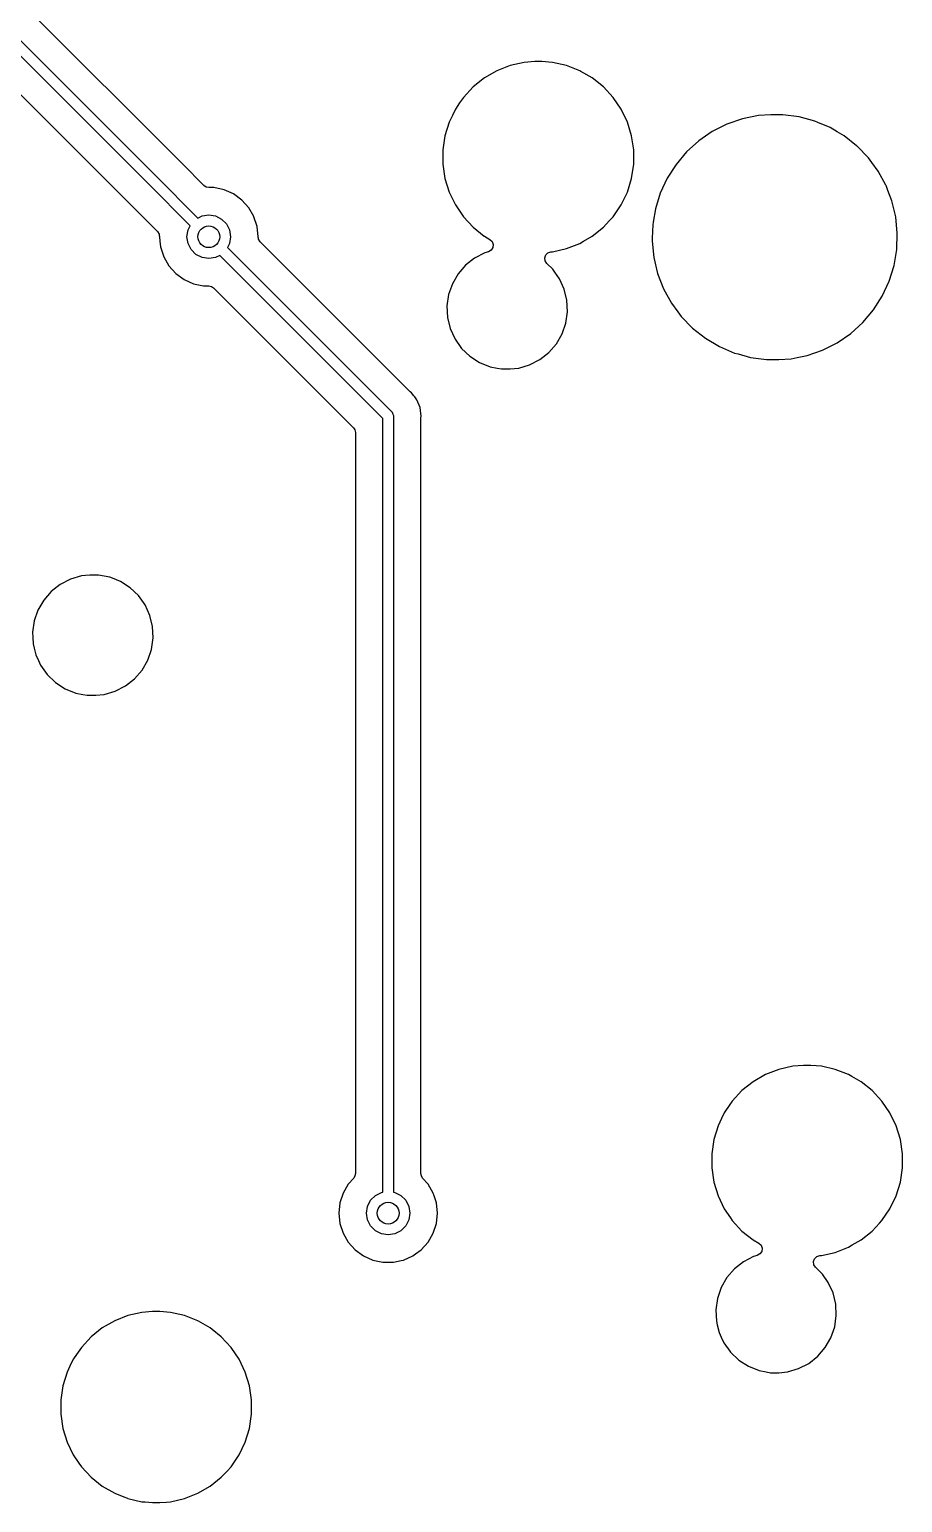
# Model space of a CAD drawing. Extents: x 41 to 271, y -133 to -23.
# Drawn here: x 182.31 to 198.32, y -86.29 to -59.28 of the extents above; entities that cross this region are included whole.
import ezdxf

# ---------------------------------------------------------------- set-up
doc = ezdxf.new("R2010")
doc.units = 0
doc.layers.add('BLACK', color=7, linetype='CONTINUOUS')

msp = doc.modelspace()

# ---------------------------------------------------------------- linework, layer by layer
at = {"layer": 'BLACK', "linetype": 'CONTINUOUS'}
for p, q in [((185.121, -61.7513), (182.253, -58.884)), ((181.866, -59.2043), (184.621, -61.9593)), ((184.479, -62.1007), (181.795, -59.4164)), ((191.126, -59.9427), (190.882, -60.0385)), ((191.382, -59.8843), (191.126, -59.9427)), ((191.578, -59.8696), (191.382, -59.8843)), ((191.709, -59.8696), (191.578, -59.8696)), ((191.578, -59.8696), (191.578, -59.8696)), ((191.905, -59.8843), (191.709, -59.8696)), ((191.709, -59.8696), (191.709, -59.8696)), ((192.161, -59.9427), (191.905, -59.8843)), ((192.405, -60.0385), (192.161, -59.9427)), ((181.883, -60.2119), (184.658, -62.9873)), ((190.655, -60.1697), (190.45, -60.3333)), ((190.882, -60.0385), (190.655, -60.1697)), ((192.426, -60.0506), (192.405, -60.0385)), ((192.405, -60.0385), (192.405, -60.0385)), ((192.405, -60.0385), (192.405, -60.0385)), ((192.632, -60.1697), (192.426, -60.0506)), ((192.838, -60.3333), (192.632, -60.1697)), ((192.632, -60.1697), (192.632, -60.1697)), ((190.45, -60.3333), (190.271, -60.5256)), ((193.016, -60.5256), (192.838, -60.3333)), ((192.838, -60.3333), (192.838, -60.3333)), ((192.838, -60.3333), (192.838, -60.3333)), ((190.123, -60.7424), (190.068, -60.8581)), ((190.201, -60.628), (190.123, -60.7424)), ((190.123, -60.7424), (190.123, -60.7424)), ((190.271, -60.5256), (190.201, -60.628)), ((193.164, -60.7424), (193.016, -60.5256)), ((193.016, -60.5256), (193.016, -60.5256)), ((193.016, -60.5256), (193.016, -60.5256)), ((193.278, -60.9788), (193.164, -60.7424)), ((190.009, -60.9788), (189.932, -61.2295)), ((190.068, -60.8581), (190.009, -60.9788)), ((193.355, -61.2295), (193.278, -60.9788)), ((195.103, -61.0165), (194.835, -61.152)), ((195.387, -60.918), (195.103, -61.0165)), ((195.681, -60.8581), (195.387, -60.918)), ((195.906, -60.8431), (195.681, -60.8581)), ((196.131, -60.8431), (195.906, -60.8431)), ((195.906, -60.8431), (195.906, -60.8431)), ((196.429, -60.8831), (196.131, -60.8431)), ((196.719, -60.9625), (196.429, -60.8831)), ((196.429, -60.8831), (196.429, -60.8831)), ((196.429, -60.8831), (196.429, -60.8831)), ((196.77, -60.984), (196.719, -60.9625)), ((196.996, -61.0798), (196.77, -60.984)), ((189.932, -61.2295), (189.893, -61.4889)), ((193.394, -61.4889), (193.355, -61.2295)), ((194.835, -61.152), (194.587, -61.3221)), ((197.125, -61.1564), (196.996, -61.0798)), ((197.254, -61.2329), (197.125, -61.1564)), ((197.479, -61.4108), (197.254, -61.2329)), ((189.893, -61.4889), (189.893, -61.7513)), ((193.394, -61.7513), (193.394, -61.4889)), ((194.364, -61.5237), (194.17, -61.7531)), ((194.587, -61.3221), (194.364, -61.5237)), ((197.49, -61.4192), (197.479, -61.4108)), ((197.699, -61.6352), (197.49, -61.4192)), ((185.512, -62.1432), (185.121, -61.7513)), ((189.893, -61.7513), (189.932, -62.0107)), ((193.355, -62.0107), (193.394, -61.7513)), ((194.17, -61.7531), (194.009, -62.0064)), ((197.761, -61.72), (197.699, -61.6352)), ((197.877, -61.8771), (197.761, -61.72)), ((185.259, -62.8799), (184.479, -62.1007)), ((184.479, -62.1007), (184.479, -62.1007)), ((184.621, -61.9593), (184.621, -61.9593)), ((184.621, -61.9593), (185.4, -62.7385)), ((189.932, -62.0107), (190.009, -62.2614)), ((193.278, -62.2614), (193.355, -62.0107)), ((194.009, -62.0064), (193.882, -62.279)), ((198.018, -62.1345), (197.877, -61.8771)), ((185.553, -62.1701), (185.512, -62.1432)), ((185.6, -62.1795), (185.553, -62.1701)), ((185.695, -62.1795), (185.6, -62.1795)), ((185.88, -62.2189), (185.695, -62.1795)), ((185.695, -62.1795), (185.695, -62.1795)), ((186.053, -62.2958), (185.88, -62.2189)), ((186.206, -62.4071), (186.053, -62.2958)), ((190.009, -62.2614), (190.123, -62.4978)), ((193.164, -62.4978), (193.278, -62.2614)), ((193.882, -62.279), (193.793, -62.566)), ((198.022, -62.1406), (198.018, -62.1345)), ((198.057, -62.2323), (198.022, -62.1406)), ((198.13, -62.421), (198.057, -62.2323)), ((186.333, -62.5478), (186.206, -62.4071)), ((186.427, -62.7117), (186.333, -62.5478)), ((190.123, -62.4978), (190.223, -62.644)), ((190.223, -62.644), (190.271, -62.7146)), ((193.016, -62.7146), (193.164, -62.4978)), ((193.793, -62.566), (193.751, -62.8162)), ((198.199, -62.7133), (198.13, -62.421)), ((185.22, -62.9564), (185.259, -62.8799)), ((185.4, -62.7385), (185.476, -62.6996)), ((185.476, -62.6996), (185.6, -62.68)), ((185.6, -62.68), (185.724, -62.6996)), ((185.724, -62.6996), (185.835, -62.7564)), ((185.835, -62.7564), (185.924, -62.8449)), ((185.924, -62.8449), (185.98, -62.9564)), ((186.428, -62.7146), (186.427, -62.7117)), ((186.486, -62.8917), (186.428, -62.7146)), ((186.505, -63.08), (186.486, -62.8917)), ((190.271, -62.7146), (190.45, -62.9069)), ((190.45, -62.9069), (190.45, -62.9069)), ((190.45, -62.9069), (190.65, -63.067)), ((192.632, -63.0705), (192.838, -62.9069)), ((192.838, -62.9069), (192.946, -62.7895)), ((192.946, -62.7895), (193.016, -62.7146)), ((193.016, -62.7146), (193.016, -62.7146)), ((193.016, -62.7146), (193.016, -62.7146)), ((193.743, -62.8623), (193.735, -63.1068)), ((193.751, -62.8162), (193.743, -62.8623)), ((198.229, -63.0123), (198.199, -62.7133)), ((184.658, -62.9873), (184.687, -63.0336)), ((184.687, -63.0336), (184.691, -63.0672)), ((184.691, -63.0672), (184.693, -63.067)), ((184.693, -63.067), (184.695, -63.08)), ((184.695, -63.08), (184.695, -63.08)), ((184.695, -63.08), (184.703, -63.1626)), ((184.703, -63.1626), (184.714, -63.2683)), ((185.2, -63.08), (185.22, -62.9564)), ((185.22, -63.2036), (185.2, -63.08)), ((185.98, -62.9564), (186, -63.08)), ((186, -63.08), (185.98, -63.2036)), ((186.507, -63.093), (186.505, -63.08)), ((186.509, -63.0928), (186.507, -63.093)), ((186.513, -63.1264), (186.509, -63.0928)), ((186.542, -63.1727), (186.513, -63.1264)), ((189.281, -65.9118), (186.542, -63.1727)), ((190.65, -63.067), (190.655, -63.0705)), ((190.655, -63.0705), (190.756, -63.1292)), ((190.756, -63.1292), (190.798, -63.1686)), ((190.798, -63.1686), (190.818, -63.2225)), ((192.405, -63.2017), (192.473, -63.1626)), ((192.473, -63.1626), (192.632, -63.0705)), ((193.735, -63.1068), (193.733, -63.1626)), ((193.733, -63.1626), (193.763, -63.4616)), ((198.219, -63.3126), (198.229, -63.0123)), ((184.714, -63.2683), (184.773, -63.4483)), ((184.773, -63.4483), (184.867, -63.6122)), ((185.276, -63.3151), (185.22, -63.2036)), ((185.365, -63.4036), (185.276, -63.3151)), ((185.476, -63.4604), (185.365, -63.4036)), ((185.6, -63.48), (185.476, -63.4604)), ((185.724, -63.4604), (185.6, -63.48)), ((185.8, -63.4215), (185.724, -63.4604)), ((188.79, -66.4114), (185.8, -63.4215)), ((185.98, -63.2036), (185.941, -63.28)), ((185.941, -63.28), (188.961, -66.2993)), ((190.663, -63.3751), (190.476, -63.4715)), ((190.729, -63.3556), (190.663, -63.3751)), ((190.779, -63.3272), (190.729, -63.3556)), ((190.811, -63.2794), (190.779, -63.3272)), ((190.818, -63.2225), (190.811, -63.2794)), ((191.761, -63.4678), (191.78, -63.4145)), ((191.78, -63.4145), (191.821, -63.3752)), ((191.821, -63.3752), (191.875, -63.3581)), ((191.875, -63.3581), (191.89, -63.357)), ((191.89, -63.357), (191.905, -63.3559)), ((191.905, -63.3559), (192.161, -63.2975)), ((192.161, -63.2975), (192.405, -63.2017)), ((198.169, -63.6089), (198.219, -63.3126)), ((184.867, -63.6122), (184.994, -63.7529)), ((190.311, -63.6015), (190.173, -63.7605)), ((190.476, -63.4715), (190.311, -63.6015)), ((191.768, -63.5241), (191.761, -63.4678)), ((191.799, -63.5715), (191.768, -63.5241)), ((191.91, -63.6777), (191.799, -63.5715)), ((191.947, -63.7296), (191.91, -63.6777)), ((192.032, -63.849), (191.947, -63.7296)), ((193.763, -63.4616), (193.833, -63.7539)), ((198.08, -63.8959), (198.169, -63.6089)), ((184.994, -63.7529), (185.147, -63.8642)), ((185.147, -63.8642), (185.32, -63.9411)), ((185.32, -63.9411), (185.505, -63.9805)), ((185.505, -63.9805), (185.505, -63.9805)), ((185.505, -63.9805), (185.6, -63.9805)), ((185.6, -63.9805), (185.647, -63.9899)), ((185.647, -63.9899), (185.688, -64.0168)), ((190.068, -63.9426), (189.999, -64.1414)), ((190.173, -63.7605), (190.068, -63.9426)), ((192.032, -63.8491), (192.032, -63.849)), ((192.12, -64.0404), (192.032, -63.8491)), ((192.032, -63.8491), (192.032, -63.8491)), ((193.833, -63.7539), (193.941, -64.0343)), ((197.954, -64.1685), (198.08, -63.8959)), ((185.688, -64.0168), (188.253, -66.5824)), ((189.999, -64.1414), (189.969, -64.3496)), ((192.169, -64.2448), (192.12, -64.0404)), ((192.179, -64.4549), (192.169, -64.2448)), ((193.941, -64.0343), (194.085, -64.2978)), ((197.792, -64.4218), (197.954, -64.1685)), ((189.969, -64.3496), (189.969, -64.3496)), ((189.969, -64.3496), (189.979, -64.5597)), ((192.149, -64.6631), (192.179, -64.4549)), ((194.085, -64.2978), (194.201, -64.4549)), ((194.201, -64.4549), (194.263, -64.5397)), ((194.263, -64.5397), (194.472, -64.7557)), ((197.598, -64.6512), (197.792, -64.4218)), ((189.979, -64.5597), (190.029, -64.7641)), ((190.029, -64.7641), (190.069, -64.8528)), ((192.081, -64.8619), (192.149, -64.6631)), ((194.472, -64.7557), (194.708, -64.942)), ((197.375, -64.8528), (197.598, -64.6512)), ((190.069, -64.8528), (190.116, -64.9555)), ((190.116, -64.9555), (190.225, -65.1084)), ((191.838, -65.203), (191.975, -65.044)), ((191.975, -65.044), (192.081, -64.8619)), ((194.708, -64.942), (194.967, -65.0951)), ((197.003, -65.0859), (197.127, -65.0229)), ((197.127, -65.0229), (197.375, -64.8528)), ((197.127, -65.0229), (197.127, -65.0229)), ((190.225, -65.1084), (190.238, -65.1268)), ((190.238, -65.1268), (190.39, -65.272)), ((190.39, -65.272), (190.39, -65.272)), ((190.39, -65.272), (190.39, -65.272)), ((190.39, -65.272), (190.567, -65.3857)), ((191.485, -65.4294), (191.672, -65.333)), ((191.672, -65.333), (191.838, -65.203)), ((194.967, -65.0951), (195.243, -65.2124)), ((195.243, -65.2124), (195.243, -65.2124)), ((195.243, -65.2124), (195.243, -65.2124)), ((195.243, -65.2124), (195.307, -65.2299)), ((195.307, -65.2299), (195.533, -65.2918)), ((195.533, -65.2918), (195.831, -65.3319)), ((195.831, -65.3319), (196.056, -65.3319)), ((196.056, -65.3319), (196.281, -65.3168)), ((196.056, -65.3319), (196.056, -65.3319)), ((196.281, -65.3168), (196.394, -65.2939)), ((196.394, -65.2939), (196.575, -65.257)), ((196.575, -65.257), (196.859, -65.1584)), ((196.859, -65.1584), (197.003, -65.0859)), ((190.567, -65.3857), (190.567, -65.3857)), ((190.567, -65.3857), (190.763, -65.4638)), ((190.763, -65.4638), (190.891, -65.4887)), ((190.891, -65.4887), (190.969, -65.5037)), ((190.969, -65.5037), (190.969, -65.5037)), ((190.969, -65.5037), (191.127, -65.5037)), ((191.127, -65.5037), (191.284, -65.4887)), ((191.127, -65.5037), (191.127, -65.5037)), ((191.284, -65.4887), (191.485, -65.4294)), ((189.293, -65.9225), (189.281, -65.9118)), ((189.318, -65.9417), (189.293, -65.9225)), ((189.361, -65.9973), (189.318, -65.9417)), ((189.377, -66.018), (189.361, -65.9973)), ((189.415, -66.0672), (189.377, -66.018)), ((189.475, -66.2132), (189.415, -66.0672)), ((188.79, -80.5958), (188.79, -66.4114)), ((188.961, -66.2993), (188.964, -66.3065)), ((188.964, -66.3065), (188.971, -66.3112)), ((188.971, -66.3112), (188.978, -66.3335)), ((188.978, -66.3335), (188.989, -66.3544)), ((188.989, -66.3544), (188.988, -66.3623)), ((188.988, -66.3623), (188.99, -66.37)), ((188.99, -66.37), (188.99, -80.5958)), ((189.482, -66.265), (189.475, -66.2132)), ((189.496, -66.37), (189.482, -66.265)), ((189.49, -66.4175), (189.492, -66.4013)), ((189.49, -76.0552), (189.49, -66.4175)), ((189.492, -66.4013), (189.496, -66.37)), ((188.253, -66.5824), (188.28, -66.6226)), ((188.28, -66.6226), (188.29, -66.6701)), ((188.29, -66.6701), (188.29, -80.2535)), ((183.062, -69.3562), (182.875, -69.4526)), ((183.264, -69.2969), (183.062, -69.3562)), ((183.336, -69.29), (183.264, -69.2969)), ((183.421, -69.2819), (183.336, -69.29)), ((183.578, -69.2819), (183.421, -69.2819)), ((183.785, -69.3217), (183.578, -69.2819)), ((183.578, -69.2819), (183.578, -69.2819)), ((183.834, -69.3413), (183.785, -69.3217)), ((183.785, -69.3217), (183.785, -69.3217)), ((183.785, -69.3217), (183.785, -69.3217)), ((183.98, -69.3999), (183.834, -69.3413)), ((184.157, -69.5136), (183.98, -69.3999)), ((182.71, -69.5826), (182.572, -69.7416)), ((182.875, -69.4526), (182.71, -69.5826)), ((184.309, -69.6588), (184.157, -69.5136)), ((184.157, -69.5136), (184.157, -69.5136)), ((184.157, -69.5136), (184.157, -69.5136)), ((184.431, -69.8301), (184.309, -69.6588)), ((184.309, -69.6588), (184.309, -69.6588)), ((182.467, -69.9237), (182.398, -70.1225)), ((182.572, -69.7416), (182.467, -69.9237)), ((184.519, -70.0215), (184.431, -69.8301)), ((184.431, -69.8301), (184.431, -69.8301)), ((184.431, -69.8301), (184.431, -69.8301)), ((182.398, -70.1225), (182.368, -70.3307)), ((184.568, -70.2259), (184.519, -70.0215)), ((182.368, -70.3307), (182.373, -70.4242)), ((182.368, -70.3307), (182.368, -70.3307)), ((182.373, -70.4242), (182.378, -70.5408)), ((184.548, -70.6442), (184.578, -70.436)), ((184.578, -70.436), (184.568, -70.2259)), ((182.378, -70.5408), (182.398, -70.6214)), ((182.398, -70.6214), (182.428, -70.7452)), ((182.428, -70.7452), (182.474, -70.8466)), ((184.48, -70.843), (184.548, -70.6442)), ((182.474, -70.8466), (182.515, -70.9365)), ((182.515, -70.9365), (182.603, -71.0607)), ((184.375, -71.0251), (184.48, -70.843)), ((182.603, -71.0607), (182.637, -71.1079)), ((182.637, -71.1079), (182.789, -71.253)), ((182.789, -71.253), (182.789, -71.253)), ((182.789, -71.253), (182.789, -71.253)), ((182.789, -71.253), (182.966, -71.3667)), ((184.071, -71.3141), (184.237, -71.1841)), ((184.237, -71.1841), (184.375, -71.0251)), ((182.966, -71.3667), (182.966, -71.3668)), ((182.966, -71.3668), (183.162, -71.4449)), ((183.162, -71.4449), (183.29, -71.4698)), ((183.29, -71.4698), (183.368, -71.4847)), ((183.368, -71.4847), (183.368, -71.4847)), ((183.368, -71.4847), (183.526, -71.4847)), ((183.526, -71.4847), (183.683, -71.4698)), ((183.526, -71.4847), (183.526, -71.4847)), ((183.683, -71.4698), (183.884, -71.4105)), ((183.884, -71.4105), (184.071, -71.3141)), ((189.49, -80.1522), (189.49, -76.0552)), ((196.312, -78.2852), (196.057, -78.3436)), ((196.509, -78.2705), (196.312, -78.2852)), ((196.64, -78.2705), (196.509, -78.2705)), ((196.509, -78.2705), (196.509, -78.2705)), ((196.836, -78.2852), (196.64, -78.2705)), ((196.64, -78.2705), (196.64, -78.2705)), ((197.091, -78.3436), (196.836, -78.2852)), ((195.585, -78.5706), (195.38, -78.7342)), ((195.812, -78.4394), (195.585, -78.5706)), ((196.057, -78.3436), (195.812, -78.4394)), ((197.336, -78.4394), (197.091, -78.3436)), ((197.397, -78.4746), (197.336, -78.4394)), ((197.336, -78.4394), (197.336, -78.4394)), ((197.336, -78.4394), (197.336, -78.4394)), ((197.563, -78.5706), (197.397, -78.4746)), ((197.768, -78.7342), (197.563, -78.5706)), ((197.563, -78.5706), (197.563, -78.5706)), ((195.38, -78.7342), (195.202, -78.9265)), ((197.946, -78.9265), (197.768, -78.7342)), ((197.768, -78.7342), (197.768, -78.7342)), ((197.768, -78.7342), (197.768, -78.7342)), ((195.159, -78.9893), (195.054, -79.1433)), ((195.202, -78.9265), (195.159, -78.9893)), ((198.094, -79.1433), (197.946, -78.9265)), ((197.946, -78.9265), (197.946, -78.9265)), ((197.946, -78.9265), (197.946, -78.9265)), ((194.94, -79.3797), (194.863, -79.6304)), ((195.006, -79.2428), (194.94, -79.3797)), ((195.054, -79.1433), (195.006, -79.2428)), ((195.054, -79.1433), (195.054, -79.1433)), ((198.208, -79.3797), (198.094, -79.1433)), ((198.285, -79.6304), (198.208, -79.3797)), ((194.863, -79.6304), (194.824, -79.8898)), ((198.325, -79.8898), (198.285, -79.6304)), ((194.824, -79.8898), (194.824, -80.1522)), ((198.325, -80.1522), (198.325, -79.8898)), ((189.49, -80.2535), (189.49, -80.1522)), ((194.824, -80.1522), (194.863, -80.4116)), ((198.285, -80.4116), (198.325, -80.1522)), ((188.157, -80.4478), (188.063, -80.6117)), ((188.258, -80.3365), (188.157, -80.4478)), ((188.281, -80.298), (188.258, -80.3365)), ((188.29, -80.2535), (188.281, -80.298)), ((189.499, -80.298), (189.49, -80.2535)), ((189.522, -80.3365), (189.499, -80.298)), ((189.623, -80.4478), (189.522, -80.3365)), ((189.717, -80.6117), (189.623, -80.4478)), ((194.863, -80.4116), (194.94, -80.6623)), ((198.208, -80.6623), (198.285, -80.4116)), ((188.063, -80.6117), (188.004, -80.7917)), ((188.566, -80.7449), (188.655, -80.6564)), ((188.655, -80.6564), (188.766, -80.5996)), ((188.766, -80.5996), (188.79, -80.5958)), ((188.99, -80.5958), (189.014, -80.5996)), ((189.014, -80.5996), (189.125, -80.6564)), ((189.125, -80.6564), (189.214, -80.7449)), ((189.734, -80.6623), (189.717, -80.6117)), ((189.776, -80.7917), (189.734, -80.6623)), ((194.94, -80.6623), (195.054, -80.8987)), ((198.094, -80.8987), (198.208, -80.6623)), ((188.004, -80.7917), (187.985, -80.98)), ((187.985, -80.98), (188.004, -81.1683)), ((188.49, -80.98), (188.51, -80.8564)), ((188.51, -81.1036), (188.49, -80.98)), ((188.51, -80.8564), (188.566, -80.7449)), ((189.214, -80.7449), (189.27, -80.8564)), ((189.27, -80.8564), (189.29, -80.98)), ((189.29, -80.98), (189.27, -81.1036)), ((189.795, -80.98), (189.776, -80.7917)), ((189.776, -81.1683), (189.795, -80.98)), ((195.054, -80.8987), (195.167, -81.064)), ((197.946, -81.1155), (198.094, -80.8987)), ((188.004, -81.1683), (188.063, -81.3483)), ((188.566, -81.2151), (188.51, -81.1036)), ((188.655, -81.3036), (188.566, -81.2151)), ((189.214, -81.2151), (189.125, -81.3036)), ((189.27, -81.1036), (189.214, -81.2151)), ((189.717, -81.3483), (189.776, -81.1683)), ((195.167, -81.064), (195.202, -81.1155)), ((195.202, -81.1155), (195.38, -81.3078)), ((197.768, -81.3078), (197.9, -81.166)), ((197.9, -81.166), (197.946, -81.1155)), ((197.946, -81.1155), (197.946, -81.1155)), ((197.946, -81.1155), (197.946, -81.1155)), ((188.063, -81.3483), (188.157, -81.5122)), ((188.157, -81.5122), (188.284, -81.6529)), ((188.766, -81.3604), (188.655, -81.3036)), ((188.89, -81.38), (188.766, -81.3604)), ((189.014, -81.3604), (188.89, -81.38)), ((189.125, -81.3036), (189.014, -81.3604)), ((189.496, -81.6529), (189.623, -81.5122)), ((189.623, -81.5122), (189.717, -81.3483)), ((189.717, -81.3483), (189.717, -81.3483)), ((195.38, -81.3078), (195.38, -81.3078)), ((195.38, -81.3078), (195.585, -81.4714)), ((195.585, -81.4714), (195.687, -81.5301)), ((195.687, -81.5301), (195.729, -81.5695)), ((197.403, -81.5635), (197.563, -81.4714)), ((197.563, -81.4714), (197.768, -81.3078)), ((188.284, -81.6529), (188.437, -81.7642)), ((188.437, -81.7642), (188.61, -81.8411)), ((189.17, -81.8411), (189.343, -81.7642)), ((189.343, -81.7642), (189.392, -81.7281)), ((189.392, -81.7281), (189.496, -81.6529)), ((195.594, -81.776), (195.407, -81.8724)), ((195.66, -81.7565), (195.594, -81.776)), ((195.71, -81.7281), (195.66, -81.7565)), ((195.741, -81.6803), (195.71, -81.7281)), ((195.729, -81.5695), (195.748, -81.6234)), ((195.748, -81.6234), (195.741, -81.6803)), ((196.692, -81.8687), (196.711, -81.8154)), ((196.711, -81.8154), (196.752, -81.7761)), ((196.752, -81.7761), (196.806, -81.759)), ((196.806, -81.759), (196.821, -81.7579)), ((196.821, -81.7579), (196.836, -81.7568)), ((196.836, -81.7568), (197.091, -81.6984)), ((197.091, -81.6984), (197.336, -81.6026)), ((197.336, -81.6026), (197.403, -81.5635)), ((188.61, -81.8411), (188.795, -81.8805)), ((188.795, -81.8805), (188.795, -81.8805)), ((188.795, -81.8805), (188.985, -81.8805)), ((188.985, -81.8805), (189.128, -81.8501)), ((188.985, -81.8805), (188.985, -81.8805)), ((189.128, -81.8501), (189.17, -81.8411)), ((195.241, -82.0024), (195.103, -82.1614)), ((195.407, -81.8724), (195.241, -82.0024)), ((196.699, -81.925), (196.692, -81.8687)), ((196.73, -81.9724), (196.699, -81.925)), ((196.841, -82.0786), (196.73, -81.9724)), ((196.854, -82.0964), (196.841, -82.0786)), ((194.998, -82.3435), (194.93, -82.5423)), ((195.103, -82.1614), (194.998, -82.3435)), ((196.963, -82.2499), (196.854, -82.0964)), ((197.05, -82.4413), (196.963, -82.2499)), ((196.963, -82.2499), (196.963, -82.2499)), ((196.963, -82.2499), (196.963, -82.2499)), ((194.93, -82.5423), (194.9, -82.7505)), ((197.1, -82.6457), (197.05, -82.4413)), ((184.118, -82.8573), (183.874, -82.9531)), ((184.374, -82.7989), (184.118, -82.8573)), ((184.57, -82.7842), (184.374, -82.7989)), ((184.701, -82.7842), (184.57, -82.7842)), ((184.57, -82.7842), (184.57, -82.7842)), ((184.897, -82.7989), (184.701, -82.7842)), ((184.701, -82.7842), (184.701, -82.7842)), ((185.153, -82.8573), (184.897, -82.7989)), ((185.397, -82.9531), (185.153, -82.8573)), ((194.9, -82.7505), (194.91, -82.9606)), ((197.08, -83.064), (197.11, -82.8558)), ((197.11, -82.8558), (197.1, -82.6457)), ((183.647, -83.0843), (183.442, -83.2479)), ((183.874, -82.9531), (183.647, -83.0843)), ((185.397, -82.9532), (185.397, -82.9531)), ((185.397, -82.9531), (185.397, -82.9531)), ((185.41, -82.9606), (185.397, -82.9532)), ((185.624, -83.0843), (185.41, -82.9606)), ((185.659, -83.1123), (185.624, -83.0843)), ((185.829, -83.2479), (185.659, -83.1123)), ((194.91, -82.9606), (194.926, -83.03)), ((194.926, -83.03), (194.959, -83.165)), ((194.959, -83.165), (195, -83.2537)), ((197.011, -83.2628), (197.08, -83.064)), ((183.263, -83.4402), (183.173, -83.5729)), ((183.442, -83.2479), (183.263, -83.4402)), ((186.008, -83.4402), (185.829, -83.2479)), ((185.829, -83.2479), (185.829, -83.2479)), ((185.829, -83.2479), (185.829, -83.2479)), ((186.156, -83.657), (186.008, -83.4402)), ((186.008, -83.4402), (186.008, -83.4402)), ((186.008, -83.4402), (186.008, -83.4402)), ((195, -83.2537), (195.047, -83.3564)), ((195.047, -83.3564), (195.155, -83.5093)), ((196.906, -83.4449), (197.011, -83.2628)), ((183.115, -83.657), (183.052, -83.7878)), ((183.12, -83.65), (183.115, -83.657)), ((183.173, -83.5729), (183.12, -83.65)), ((186.27, -83.8934), (186.156, -83.657)), ((195.155, -83.5093), (195.169, -83.5277)), ((195.169, -83.5277), (195.321, -83.6728)), ((195.321, -83.6728), (195.321, -83.6728)), ((195.321, -83.6728), (195.321, -83.6728)), ((195.321, -83.6728), (195.498, -83.7866)), ((196.603, -83.7339), (196.768, -83.6039)), ((196.768, -83.6039), (196.906, -83.4449)), ((183.001, -83.8934), (182.924, -84.1441)), ((183.052, -83.7878), (183.001, -83.8934)), ((186.347, -84.1441), (186.27, -83.8934)), ((195.498, -83.7866), (195.498, -83.7866)), ((195.498, -83.7866), (195.693, -83.8647)), ((195.693, -83.8647), (195.822, -83.8896)), ((195.822, -83.8896), (195.9, -83.9045)), ((195.9, -83.9045), (195.9, -83.9045)), ((195.9, -83.9045), (196.057, -83.9045)), ((196.057, -83.9045), (196.214, -83.8896)), ((196.057, -83.9045), (196.057, -83.9045)), ((196.214, -83.8896), (196.416, -83.8303)), ((196.416, -83.8303), (196.603, -83.7339)), ((182.924, -84.1441), (182.885, -84.4035)), ((186.386, -84.4035), (186.347, -84.1441)), ((182.885, -84.4035), (182.885, -84.6659)), ((186.386, -84.6659), (186.386, -84.4035)), ((182.885, -84.6659), (182.924, -84.9253)), ((186.347, -84.9253), (186.386, -84.6659)), ((182.924, -84.9253), (183.001, -85.176)), ((186.27, -85.176), (186.347, -84.9253)), ((183.001, -85.176), (183.115, -85.4124)), ((186.156, -85.4124), (186.27, -85.176)), ((183.115, -85.4124), (183.219, -85.565)), ((183.219, -85.565), (183.263, -85.6292)), ((186.008, -85.6292), (186.156, -85.4124)), ((183.263, -85.6292), (183.442, -85.8215)), ((183.442, -85.8215), (183.442, -85.8215)), ((183.442, -85.8215), (183.647, -85.9851)), ((185.624, -85.9851), (185.829, -85.8215)), ((185.829, -85.8215), (185.929, -85.7145)), ((185.929, -85.7145), (186.008, -85.6292)), ((186.008, -85.6292), (186.008, -85.6292)), ((186.008, -85.6292), (186.008, -85.6292)), ((183.647, -85.9851), (183.874, -86.1163)), ((183.874, -86.1163), (184.042, -86.1823)), ((185.153, -86.2121), (185.397, -86.1163)), ((185.397, -86.1163), (185.624, -85.9851)), ((184.042, -86.1823), (184.107, -86.2078)), ((184.107, -86.2078), (184.118, -86.2121)), ((184.118, -86.2121), (184.374, -86.2705)), ((184.374, -86.2705), (184.43, -86.2747)), ((184.43, -86.2747), (184.57, -86.2852)), ((184.57, -86.2852), (184.57, -86.2852)), ((184.57, -86.2852), (184.701, -86.2852)), ((184.701, -86.2852), (184.824, -86.276)), ((184.701, -86.2852), (184.701, -86.2852)), ((184.824, -86.276), (184.897, -86.2705)), ((184.897, -86.2705), (185.153, -86.2121))]:
    msp.add_line(p, q, dxfattribs=at)
at = {"layer": 'BLACK'}
for centre in [(185.6, -63.08), (188.89, -80.98)]:
    msp.add_circle(centre, 0.2, dxfattribs=at)

doc.saveas('drawing.dxf')
